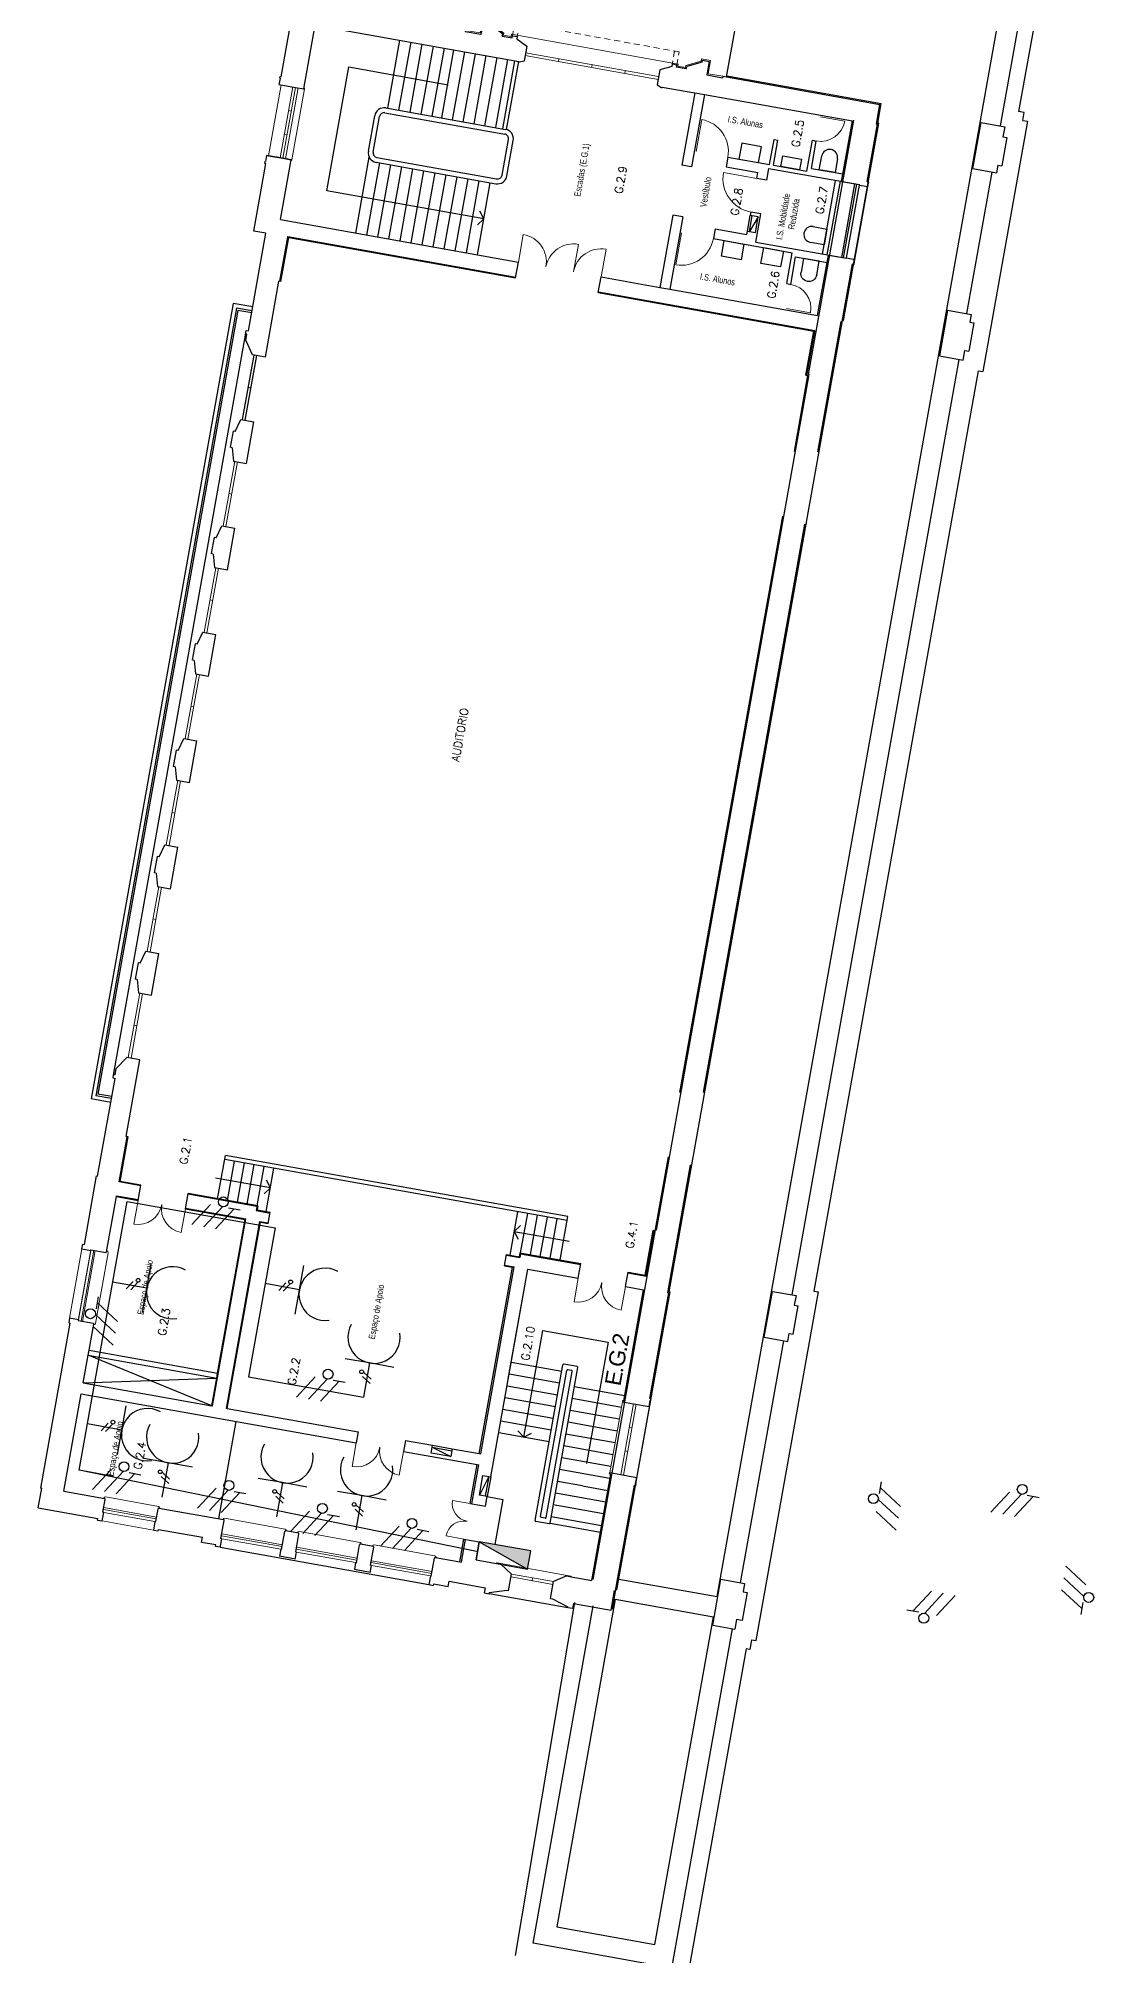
# Model space of a CAD drawing. Header units: millimetres. Extents: x -91118 to -91031, y -106425 to -106289.
# Drawn here: x -91118.31 to -91091.93, y -106375.89 to -106327.96 of the extents above; entities that cross this region are included whole.
import ezdxf

# ---------------------------------------------------------------- set-up
doc = ezdxf.new("R2010")
doc.units = ezdxf.units.MM
doc.header["$MEASUREMENT"] = 0
doc.linetypes.add('DASHED', pattern=[0.75, 0.5, -0.25])
doc.layers.get('0').update_dxf_attribs({"color": 152, "lineweight": 0})
for name, color, linetype, lineweight in [('!00 Elementos Corte', 40, 'Continuous', 30), ('!01 Elementos Vista 1', 152, 'Continuous', 0), ('!02 Elementos Vista 2', 87, 'Continuous', 0), ('!04 Invisibilidade p Cima', 3, 'Continuous', 13), ('!06 Vaos - Portas', 8, 'Continuous', 13), ('!07 Vaos - Janelas', 8, 'Continuous', 13), ('0-CIVIL', 8, 'Continuous', 0)]:
    doc.layers.add(name, color=color, linetype=linetype, lineweight=lineweight)
for name, color, linetype in [('Desenho base', 7, 'Continuous'), ('Quadros', 90, 'Continuous'), ('Tomadas', 1, 'Continuous')]:
    doc.layers.add(name, color=color, linetype=linetype)
doc.styles.add('Legenda cotas', font='ARIALN.TTF', dxfattribs={"height": 0.16})
doc.styles.get("Standard").update_dxf_attribs({"font": 'simplex.shx'})

# ---------------------------------------------------------------- blocks, each defined once
blk = doc.blocks.new('SANITA')
for p, q in [((0, 0.55), (0, 0.55)), ((-0.2, 0), (-0.2, 0.35)), ((0.2, 0), (-0.2, 0)), ((0.2, 0.35), (0.2, 0))]:
    blk.add_line(p, q)
for start, end in [(90, 180), (0, 90)]:
    blk.add_arc((0, 0.35), 0.2, start, end)
blk = doc.blocks.new('URINOL')
for p, q in [((-0.235, 0), (0.235, 0)), ((-0.235, -0.275), (-0.235, 0)), ((0.235, 0), (0.235, -0.275)), ((0.235, -0.275), (-0.235, -0.275))]:
    blk.add_line(p, q)
blk = doc.blocks.new('LAVATORIO')
for p, q in [((-0.25, 0), (0.25, 0)), ((-0.25, -0.4), (-0.25, 0)), ((0.25, 0), (0.25, -0.4)), ((0.25, -0.4), (-0.25, -0.4))]:
    blk.add_line(p, q)
blk = doc.blocks.new('P90')
at = {"layer": '0-CIVIL'}
blk.add_line((0, 0), (0, 0.9), dxfattribs=at)
blk.add_arc((0, 0), 0.9, 0.0201, 89.9983, dxfattribs=at)
blk = doc.blocks.new('fg')
at = {"layer": '!00 Elementos Corte', "color": 8, "ltscale": 0.1}
for p, q in [((262.175, -214.833), (261.85, -214.923)), ((261.85, -214.923), (261.85, -215.253)), ((262.585, -214.783), (262.175, -214.783)), ((262.175, -214.833), (262.175, -214.783)), ((262.585, -214.833), (262.585, -214.783)), ((262.585, -214.833), (262.91, -214.923)), ((262.91, -214.923), (262.91, -215.253)), ((261.85, -215.253), (262.91, -215.253))]:
    blk.add_line(p, q, dxfattribs=at)
at = {"layer": '!07 Vaos - Janelas', "color": 8, "ltscale": 0.1}
for p, q in [((260.21, -214.958), (261.85, -214.958)), ((260.21, -215.028), (261.85, -215.028)), ((261.03, -215.028), (261.03, -214.958))]:
    blk.add_line(p, q, dxfattribs=at)
blk = doc.blocks.new('d')
at = {"layer": '!00 Elementos Corte', "color": 8, "ltscale": 0.1}
for p, q in [((286.945, -219.203), (286.945, -218.803)), ((286.98, -218.803), (286.945, -218.803)), ((287.285, -219.203), (286.945, -219.203)), ((287.235, -219.373), (287.06, -219.733)), ((287.235, -219.373), (287.285, -219.373)), ((287.285, -219.373), (287.285, -219.203)), ((287, -219.733), (287.06, -219.733)), ((287, -219.733), (287, -219.983)), ((286.48, -220.383), (286.435, -220.262)), ((286.444, -220.248), (286.45, -220.248)), ((286.86, -220.383), (286.48, -220.383)), ((287, -220.103), (286.86, -220.383)), ((287, -219.983), (287.055, -219.983)), ((287.055, -220.103), (287, -220.103)), ((287.055, -219.983), (287.055, -220.103)), ((286.48, -223.758), (286.435, -223.88)), ((286.86, -223.758), (286.48, -223.758)), ((287, -224.038), (286.86, -223.758)), ((286.444, -223.893), (286.45, -223.893)), ((287.055, -224.038), (287, -224.038)), ((287, -224.408), (287, -224.158)), ((287, -224.158), (287.055, -224.158)), ((287.055, -224.158), (287.055, -224.038)), ((287, -224.408), (287.06, -224.408)), ((287.235, -224.768), (287.06, -224.408)), ((287.235, -224.768), (287.285, -224.768)), ((287.285, -224.768), (287.285, -224.938)), ((286.945, -224.938), (286.945, -225.338)), ((287.285, -224.938), (286.945, -224.938)), ((286.98, -225.338), (286.945, -225.338))]:
    blk.add_line(p, q, dxfattribs=at)
for centre, start, end in [((286.444, -220.258), 90, 200.3231), ((286.444, -223.883), 159.6769, 270)]:
    blk.add_arc(centre, 0.01, start, end, dxfattribs=at)
at = {"layer": '!01 Elementos Vista 1', "color": 8}
for p, q in [((286.98, -218.803), (286.98, -219.173)), ((286.98, -219.173), (287.315, -219.173)), ((287.079, -219.763), (287.254, -219.403)), ((287.315, -219.403), (287.254, -219.403)), ((287.315, -219.173), (287.315, -219.403)), ((287.03, -219.953), (287.03, -219.763)), ((287.03, -219.763), (287.079, -219.763)), ((287.085, -219.953), (287.03, -219.953)), ((287.085, -224.188), (287.085, -219.953)), ((287.03, -224.188), (287.03, -224.378)), ((287.085, -224.188), (287.03, -224.188)), ((287.03, -224.378), (287.079, -224.378)), ((287.079, -224.378), (287.254, -224.738)), ((287.315, -224.738), (287.254, -224.738)), ((287.315, -224.968), (287.315, -224.738)), ((286.98, -224.968), (287.315, -224.968)), ((286.98, -225.338), (286.98, -224.968))]:
    blk.add_line(p, q, dxfattribs=at)
at = {"layer": '!04 Invisibilidade p Cima', "color": 8, "linetype": 'DASHED', "ltscale": 0.3}
for p, q in [((287.055, -219.983), (287.39, -219.983)), ((287.39, -220.103), (287.055, -220.103)), ((287.39, -224.158), (287.39, -219.983)), ((287.39, -224.038), (287.055, -224.038)), ((287.055, -224.158), (287.39, -224.158))]:
    blk.add_line(p, q, dxfattribs=at)
at = {"layer": '!06 Vaos - Portas', "color": 8}
for p, q in [((286.62, -223.758), (286.62, -220.383)), ((286.69, -223.758), (286.69, -220.383)), ((286.62, -221.227), (286.69, -221.227)), ((286.62, -222.071), (286.69, -222.071)), ((286.62, -222.914), (286.69, -222.914))]:
    blk.add_line(p, q, dxfattribs=at)
blk = doc.blocks.new('CDFRGT')
at = {"layer": '!00 Elementos Corte', "color": 8}
for p, q in [((282.98, 139.221), (282.98, 139.631)), ((282.98, 139.631), (282.98, 139.221)), ((284.78, 139.631), (284.78, 139.221)), ((282.98, 139.006), (282.98, 139.221)), ((282.98, 139.221), (282.98, 139.006)), ((284.78, 139.221), (284.78, 139.006))]:
    blk.add_line(p, q, dxfattribs=at)
at = {"layer": '!01 Elementos Vista 1', "color": 8}
for p, q in [((282.98, 139.581), (284.78, 139.581)), ((282.98, 139.151), (284.78, 139.151)), ((282.98, 138.991), (284.78, 138.991))]:
    blk.add_line(p, q, dxfattribs=at)
for centre, start, end in [((282.98, 139.006), 180, 270), ((284.78, 139.006), 270, 0)]:
    blk.add_arc(centre, 0.015, start, end, dxfattribs=at)
at = {"layer": '!07 Vaos - Janelas', "color": 8}
for points in [[(282.98, 139.291), (284.78, 139.291)], [(282.98, 139.221), (284.78, 139.221)], [(283.583, 139.291), (283.583, 139.221)], [(284.177, 139.291), (284.177, 139.221)]]:
    blk.add_lwpolyline(points, dxfattribs=at)
blk = doc.blocks.new('fgyrt')
at = {"layer": '!00 Elementos Corte', "color": 8, "ltscale": 0.1}
for p, q in [((248.55, -223.228), (248.728, -223.228)), ((248.728, -223.208), (249.185, -223.208)), ((248.728, -223.228), (248.728, -223.208)), ((248.728, -224.728), (248.55, -224.728)), ((248.728, -224.728), (248.728, -224.748)), ((248.728, -224.748), (249.185, -224.748))]:
    blk.add_line(p, q, dxfattribs=at)
for centre, start, end in [((249.185, -223.188), 270, 0), ((249.185, -224.768), 0, 90)]:
    blk.add_arc(centre, 0.02, start, end, dxfattribs=at)
at = {"layer": '!01 Elementos Vista 1', "color": 8}
blk.add_line((249.245, -224.747), (249.245, -223.209), dxfattribs=at)
for centre, start, end in [((249.205, -223.209), 0, 90), ((249.205, -224.747), 270, 0)]:
    blk.add_arc(centre, 0.04, start, end, dxfattribs=at)
at = {"layer": '!02 Elementos Vista 2', "color": 8}
for p, q in [((248.728, -223.228), (248.728, -224.728)), ((248.845, -223.208), (248.845, -224.748))]:
    blk.add_line(p, q, dxfattribs=at)
at = {"layer": '!07 Vaos - Janelas', "color": 8}
for points in [[(248.728, -224.728), (248.728, -223.228)], [(248.798, -224.748), (248.798, -223.208)]]:
    blk.add_lwpolyline(points, dxfattribs=at)
blk = doc.blocks.new('fc')
at = {"layer": '!00 Elementos Corte', "color": 8, "ltscale": 0.1}
for p, q in [((248.65, -216.308), (248.868, -216.308)), ((248.868, -216.288), (249.195, -216.288)), ((248.868, -216.308), (248.868, -216.288)), ((248.868, -217.608), (248.65, -217.608)), ((248.868, -217.608), (248.868, -217.628)), ((248.868, -217.628), (249.195, -217.628))]:
    blk.add_line(p, q, dxfattribs=at)
for centre, start, end in [((249.195, -216.268), 270, 0), ((249.195, -217.648), 0, 90)]:
    blk.add_arc(centre, 0.02, start, end, dxfattribs=at)
at = {"layer": '!01 Elementos Vista 1', "color": 8}
for p, q in [((248.65, -217.608), (248.65, -216.308)), ((249.255, -217.627), (249.255, -216.289))]:
    blk.add_line(p, q, dxfattribs=at)
for centre, start, end in [((249.215, -216.289), 0, 90), ((249.215, -217.627), 270, 0)]:
    blk.add_arc(centre, 0.04, start, end, dxfattribs=at)
at = {"layer": '!02 Elementos Vista 2', "color": 8}
for p, q in [((248.868, -216.308), (248.868, -217.608)), ((248.985, -217.628), (248.985, -216.288))]:
    blk.add_line(p, q, dxfattribs=at)
at = {"layer": '!07 Vaos - Janelas', "color": 8}
for points in [[(248.868, -217.608), (248.868, -216.308)], [(248.938, -217.628), (248.938, -216.288)]]:
    blk.add_lwpolyline(points, dxfattribs=at)
blk = doc.blocks.new('w3e')
at = {"layer": '!00 Elementos Corte', "color": 8, "ltscale": 0.1}
for p, q in [((252.045, 125.396), (252.045, 125.366)), ((252.045, 125.396), (252.075, 125.396)), ((252.075, 125.396), (252.075, 125.116)), ((252.075, 125.116), (252.075, 124.721)), ((253.875, 125.396), (253.875, 125.116)), ((253.905, 125.396), (253.875, 125.396)), ((253.875, 125.116), (253.875, 124.721)), ((253.905, 125.396), (253.905, 125.366)), ((251.875, 124.706), (251.875, 124.736)), ((251.915, 124.706), (251.875, 124.706)), ((251.915, 124.706), (251.915, 124.713)), ((252.075, 124.721), (251.923, 124.721)), ((253.875, 124.721), (254.027, 124.721)), ((254.035, 124.706), (254.035, 124.713)), ((254.035, 124.706), (254.075, 124.706)), ((254.075, 124.706), (254.075, 124.736))]:
    blk.add_line(p, q, dxfattribs=at)
for centre, start, end in [((251.923, 124.713), 90, 180), ((254.027, 124.713), 0, 90)]:
    blk.add_arc(centre, 0.008, start, end, dxfattribs=at)
at = {"layer": '!01 Elementos Vista 1', "color": 8}
for p, q in [((252.075, 125.396), (253.875, 125.396)), ((251.915, 124.706), (254.035, 124.706))]:
    blk.add_line(p, q, dxfattribs=at)
at = {"layer": '!07 Vaos - Janelas', "color": 8}
for p, q in [((252.075, 125.116), (253.875, 125.116)), ((252.075, 125.046), (253.875, 125.046))]:
    blk.add_line(p, q, dxfattribs=at)
for points in [[(252.678, 125.046), (252.678, 125.116)], [(253.272, 125.046), (253.272, 125.116)]]:
    blk.add_lwpolyline(points, dxfattribs=at)
blk = doc.blocks.new('fgtre')
at = {"layer": '!00 Elementos Corte', "color": 8, "ltscale": 0.1}
for p, q in [((253.49, -214.908), (253.49, -214.683)), ((255.25, -214.683), (255.25, -214.908)), ((253.47, -214.908), (253.47, -215.283)), ((253.49, -214.908), (253.47, -214.908)), ((255.25, -214.908), (255.27, -214.908)), ((255.27, -214.908), (255.27, -215.283))]:
    blk.add_line(p, q, dxfattribs=at)
for centre, start, end in [((253.45, -215.283), 270, 0), ((255.29, -215.283), 180, 270)]:
    blk.add_arc(centre, 0.02, start, end, dxfattribs=at)
at = {"layer": '!01 Elementos Vista 1', "color": 8}
for p, q in [((253.49, -214.683), (255.25, -214.683)), ((253.471, -215.343), (255.269, -215.343))]:
    blk.add_line(p, q, dxfattribs=at)
for centre, start, end in [((253.471, -215.303), 180, 270), ((255.269, -215.303), 270, 0)]:
    blk.add_arc(centre, 0.04, start, end, dxfattribs=at)
at = {"layer": '!02 Elementos Vista 2', "color": 8}
for p, q in [((255.27, -214.908), (253.47, -214.908)), ((253.47, -215.013), (255.27, -215.013))]:
    blk.add_line(p, q, dxfattribs=at)
at = {"layer": '!07 Vaos - Janelas', "color": 8}
for points in [[(253.47, -214.978), (255.27, -214.978)], [(253.49, -214.908), (255.25, -214.908)]]:
    blk.add_lwpolyline(points, dxfattribs=at)
blk = doc.blocks.new('dfrrrt')
at = {"layer": '!00 Elementos Corte', "color": 8, "ltscale": 0.1}
for p, q in [((-71635.667, -120688.389), (-71635.667, -120688.384)), ((-71635.557, -120688.384), (-71635.667, -120688.384)), ((-71635.557, -120688.384), (-71635.247, -120688.584)), ((-71633.877, -120688.384), (-71634.187, -120688.584)), ((-71633.877, -120688.384), (-71633.767, -120688.384)), ((-71633.767, -120688.389), (-71633.767, -120688.384)), ((-71635.297, -120689.009), (-71635.717, -120689.139)), ((-71635.247, -120689.009), (-71635.297, -120689.009)), ((-71635.247, -120689.009), (-71635.247, -120688.584)), ((-71635.247, -120689.009), (-71635.247, -120688.584)), ((-71634.187, -120689.009), (-71634.187, -120688.584)), ((-71634.187, -120689.009), (-71634.187, -120688.584)), ((-71634.187, -120689.009), (-71634.137, -120689.009)), ((-71634.137, -120689.009), (-71633.717, -120689.139)), ((-71635.717, -120689.164), (-71635.717, -120689.139)), ((-71635.717, -120689.164), (-71635.717, -120689.139)), ((-71633.717, -120689.164), (-71633.717, -120689.139))]:
    blk.add_line(p, q, dxfattribs=at)
at = {"layer": '!01 Elementos Vista 1', "color": 8}
for p, q in [((-71635.667, -120688.384), (-71635.667, -120688.384)), ((-71635.652, -120688.369), (-71633.782, -120688.369))]:
    blk.add_line(p, q, dxfattribs=at)
for centre, start, end in [((-71635.652, -120688.384), 90, 180), ((-71633.782, -120688.384), 360, 90)]:
    blk.add_arc(centre, 0.015, start, end, dxfattribs=at)
at = {"layer": '!07 Vaos - Janelas', "color": 8}
for points in [[(-71634.187, -120688.584), (-71635.247, -120688.584)], [(-71635.247, -120688.654), (-71634.187, -120688.654)], [(-71634.717, -120688.584), (-71634.717, -120688.654)]]:
    blk.add_lwpolyline(points, dxfattribs=at)

msp = doc.modelspace()

# ---------------------------------------------------------------- hatches: boundary and pattern name
at = {"layer": 'Quadros'}
h = msp.add_hatch(color=256, dxfattribs=at)
h.dxf.hatch_style = 1
h.paths.add_polyline_path([(-91106.079, -106366.227), (-91105.998, -106365.773), (-91107.289, -106365.542)])

# ---------------------------------------------------------------- linework, layer by layer
at = {"layer": 'Desenho base'}
for p, q in [((-91101.343, -106366.915), (-91093.507, -106323.039)), ((-91094.259, -106330.153), (-91093.008, -106323.149)), ((-91092.629, -106323.217), (-91093.804, -106329.792)), ((-91101.108, -106328.93), (-91100.724, -106326.779)), ((-91109.575, -106329.713), (-91109.271, -106328.01)), ((-91109.297, -106329.763), (-91108.993, -106328.06)), ((-91109.019, -106329.813), (-91108.715, -106328.11)), ((-91108.74, -106329.862), (-91108.436, -106328.159)), ((-91108.462, -106329.912), (-91108.158, -106328.209)), ((-91108.226, -106329.954), (-91107.922, -106328.251)), ((-91107.957, -106330.002), (-91107.652, -106328.299)), ((-91107.687, -106330.051), (-91107.383, -106328.348)), ((-91107.417, -106330.099), (-91107.113, -106328.396)), ((-91107.147, -106330.147), (-91106.843, -106328.444)), ((-91106.877, -106330.195), (-91106.573, -106328.492)), ((-91106.702, -106330.226), (-91106.398, -106328.523)), ((-91106.607, -106330.243), (-91106.303, -106328.54)), ((-91101.103, -106328.9), (-91097.237, -106329.591)), ((-91109.625, -106329.704), (-91106.632, -106330.239)), ((-91101.903, -106329.326), (-91101.657, -106329.37)), ((-91097.33, -106330.112), (-91097.237, -106329.591)), ((-91110.061, -106330.784), (-91109.903, -106329.898)), ((-91109.943, -106330.806), (-91109.785, -106329.92)), ((-91109.646, -106329.823), (-91106.653, -106330.357)), ((-91094.947, -106331.219), (-91094.742, -106330.067)), ((-91094.742, -106330.067), (-91094.151, -106330.172)), ((-91093.583, -106330.035), (-91094.7, -106336.291)), ((-91093.696, -106330.015), (-91093.583, -106330.035)), ((-91106.714, -106331.382), (-91106.556, -106330.496)), ((-91106.596, -106331.403), (-91106.438, -106330.517)), ((-91094.196, -106330.423), (-91094.097, -106330.441)), ((-91110.376, -106332.831), (-91110.038, -106330.938)), ((-91110.1, -106332.88), (-91109.778, -106331.079)), ((-91109.867, -106331.063), (-91106.875, -106331.597)), ((-91109.846, -106330.945), (-91106.854, -106331.479)), ((-91109.823, -106332.93), (-91109.501, -106331.128)), ((-91094.322, -106331.132), (-91094.224, -106331.15)), ((-91109.547, -106332.979), (-91109.225, -106331.178)), ((-91109.27, -106333.029), (-91108.948, -106331.227)), ((-91108.993, -106333.078), (-91108.672, -106331.276)), ((-91108.717, -106333.127), (-91108.395, -106331.326)), ((-91108.44, -106333.177), (-91108.119, -106331.375)), ((-91108.164, -106333.226), (-91107.842, -106331.425)), ((-91107.887, -106333.276), (-91107.566, -106331.474)), ((-91107.611, -106333.325), (-91107.289, -106331.523)), ((-91107.334, -106333.374), (-91107.012, -106331.573)), ((-91098.707, -106333.356), (-91098.378, -106331.515)), ((-91098.588, -106333.377), (-91098.26, -106331.536)), ((-91095.097, -106334.844), (-91094.465, -106331.305)), ((-91094.947, -106331.219), (-91094.357, -106331.324)), ((-91097.898, -106333.49), (-91097.572, -106331.669)), ((-91107.178, -106332.477), (-91107.335, -106332.626)), ((-91107.178, -106332.477), (-91107.274, -106332.284)), ((-91112.273, -106334.036), (-91112.076, -106332.934)), ((-91112.076, -106332.934), (-91112.072, -106332.914)), ((-91112.072, -106332.914), (-91106.377, -106333.931)), ((-91098.592, -106333.569), (-91098.559, -106333.382)), ((-91104.31, -106334.3), (-91098.896, -106335.267)), ((-91102.771, -106334.189), (-91102.525, -106334.233)), ((-91113.443, -106334.589), (-91116.995, -106354.475)), ((-91113.362, -106334.705), (-91116.879, -106354.394)), ((-91113.322, -106334.763), (-91116.821, -106354.353)), ((-91112.951, -106334.677), (-91113.443, -106334.589)), ((-91112.968, -106334.776), (-91113.362, -106334.705)), ((-91112.977, -106334.825), (-91113.322, -106334.763)), ((-91095.579, -106334.758), (-91095.784, -106335.904)), ((-91095.579, -106334.758), (-91094.989, -106334.863)), ((-91094.989, -106334.863), (-91095.024, -106335.06)), ((-91113.129, -106335.336), (-91116.442, -106353.882)), ((-91099.096, -106336.39), (-91098.899, -106335.287)), ((-91098.899, -106335.287), (-91098.896, -106335.267)), ((-91094.925, -106335.078), (-91095.052, -106335.786)), ((-91095.024, -106335.06), (-91094.925, -106335.078)), ((-91095.784, -106335.904), (-91095.194, -106336.01)), ((-91095.194, -106336.01), (-91095.15, -106335.769)), ((-91095.15, -106335.769), (-91095.052, -106335.786)), ((-91095.302, -106335.991), (-91099.478, -106359.371)), ((-91094.813, -106336.271), (-91094.7, -106336.291)), ((-91116.502, -106354.562), (-91116.995, -106354.475)), ((-91116.485, -106354.464), (-91116.879, -106354.394)), ((-91116.476, -106354.415), (-91116.821, -106354.353)), ((-91116.294, -106356.55), (-91116.091, -106355.418)), ((-91113.829, -106356.97), (-91113.636, -106355.887)), ((-91105.094, -106357.514), (-91113.653, -106355.986)), ((-91105.076, -106357.416), (-91113.636, -106355.887)), ((-91113.583, -106357.014), (-91113.407, -106356.029)), ((-91113.337, -106357.058), (-91113.161, -106356.073)), ((-91115.752, -106356.647), (-91116.294, -106356.55)), ((-91112.511, -106356.698), (-91113.885, -106356.452)), ((-91113.091, -106357.102), (-91112.915, -106356.117)), ((-91112.845, -106357.146), (-91112.669, -106356.161)), ((-91112.616, -106357.288), (-91112.423, -106356.205)), ((-91112.511, -106356.698), (-91112.607, -106356.504)), ((-91116.359, -106356.914), (-91116.355, -106356.895)), ((-91116.355, -106356.895), (-91115.814, -106356.991)), ((-91112.848, -106357.165), (-91114.571, -106356.858)), ((-91112.511, -106356.698), (-91112.668, -106356.846)), ((-91114.632, -106357.202), (-91113.121, -106357.472)), ((-91113.957, -106362.148), (-91113.121, -106357.472)), ((-91112.848, -106357.165), (-91112.866, -106357.264)), ((-91112.866, -106357.264), (-91112.516, -106357.326)), ((-91106.518, -106358.377), (-91106.324, -106357.295)), ((-91106.254, -106358.323), (-91106.078, -106357.338)), ((-91106.008, -106358.367), (-91105.832, -106357.382)), ((-91105.762, -106358.411), (-91105.586, -106357.426)), ((-91105.516, -106358.455), (-91105.34, -106357.47)), ((-91105.27, -106358.499), (-91105.076, -106357.416)), ((-91113.612, -106362.21), (-91112.777, -106357.534)), ((-91112.777, -106357.534), (-91112.56, -106357.572)), ((-91106.412, -106357.787), (-91106.254, -106357.638)), ((-91106.412, -106357.787), (-91106.316, -106357.981)), ((-91106.412, -106357.787), (-91105.038, -106358.032)), ((-91103.114, -106358.884), (-91102.915, -106357.771)), ((-91106.61, -106358.381), (-91106.275, -106358.441)), ((-91106.257, -106358.343), (-91106.275, -106358.441)), ((-91106.257, -106358.343), (-91104.751, -106358.612)), ((-91107.253, -106363.346), (-91106.417, -106358.67)), ((-91106.654, -106358.627), (-91106.417, -106358.67)), ((-91103.57, -106358.823), (-91103.117, -106358.903)), ((-91103.114, -106358.884), (-91103.117, -106358.903)), ((-91100.366, -106368.014), (-91098.809, -106359.297)), ((-91100.165, -106360.431), (-91099.96, -106359.285)), ((-91099.96, -106359.285), (-91099.369, -106359.39)), ((-91099.369, -106359.39), (-91099.412, -106359.631)), ((-91098.922, -106359.277), (-91098.809, -106359.297)), ((-91099.441, -106360.358), (-91099.314, -106359.649)), ((-91099.412, -106359.631), (-91099.314, -106359.649)), ((-91106.173, -106362.929), (-91105.696, -106360.263)), ((-91105.696, -106360.263), (-91104.062, -106360.555)), ((-91099.574, -106360.537), (-91099.539, -106360.34)), ((-91099.539, -106360.34), (-91099.441, -106360.358)), ((-91117.067, -106360.882), (-91117.044, -106360.754)), ((-91113.976, -106362.145), (-91117.067, -106360.882)), ((-91104.062, -106360.555), (-91104.604, -106363.588)), ((-91099.682, -106360.518), (-91100.763, -106366.567)), ((-91100.165, -106360.431), (-91099.574, -106360.537)), ((-91113.853, -106361.456), (-91113.83, -106361.328)), ((-91106.54, -106361.348), (-91105.28, -106361.573)), ((-91106.488, -106361.054), (-91105.228, -106361.279)), ((-91105.894, -106365.01), (-91105.2, -106361.122)), ((-91105.755, -106364.913), (-91105.103, -106361.261)), ((-91105.617, -106364.938), (-91104.965, -106361.286)), ((-91105.52, -106365.077), (-91104.826, -106361.189)), ((-91104.842, -106361.165), (-91105.176, -106361.106)), ((-91104.981, -106361.263), (-91105.079, -106361.245)), ((-91117.19, -106361.571), (-91113.853, -106361.456)), ((-91106.593, -106361.642), (-91105.333, -106361.867)), ((-91103.652, -106361.896), (-91104.912, -106361.671)), ((-91113.976, -106362.145), (-91113.957, -106362.148)), ((-91113.592, -106362.213), (-91113.612, -106362.21)), ((-91106.698, -106362.229), (-91105.438, -106362.454)), ((-91106.645, -106361.935), (-91105.385, -106362.16)), ((-91103.787, -106362.481), (-91105.017, -106362.262)), ((-91103.734, -106362.186), (-91104.964, -106361.966)), ((-91106.75, -106362.523), (-91105.49, -106362.748)), ((-91106.173, -106362.929), (-91106.321, -106362.771)), ((-91103.839, -106362.777), (-91105.07, -106362.557)), ((-91106.803, -106362.816), (-91105.542, -106363.041)), ((-91106.173, -106362.929), (-91105.979, -106362.832)), ((-91103.945, -106363.367), (-91105.175, -106363.148)), ((-91103.892, -106363.072), (-91105.123, -106362.852)), ((-91107.476, -106364.596), (-91107.302, -106363.621)), ((-91107.341, -106363.614), (-91107.302, -106363.621)), ((-91107.292, -106363.339), (-91107.253, -106363.346)), ((-91104.021, -106363.963), (-91105.281, -106363.738)), ((-91103.998, -106363.663), (-91105.228, -106363.443)), ((-91104.704, -106364.146), (-91105.334, -106364.034)), ((-91104.179, -106364.849), (-91105.439, -106364.624)), ((-91104.126, -106364.554), (-91105.386, -106364.329)), ((-91105.543, -106365.093), (-91105.878, -106365.034)), ((-91105.64, -106364.954), (-91105.739, -106364.937)), ((-91105.52, -106365.077), (-91104.26, -106365.302)), ((-91104.232, -106365.145), (-91105.492, -106364.92)), ((-91107.736, -106366.053), (-91107.634, -106365.482)), ((-91113.765, -106365.682), (-91108.547, -106366.614)), ((-91107.775, -106366.046), (-91107.736, -106366.053)), ((-91103.799, -106366.477), (-91101.343, -106366.915)), ((-91105.075, -106367.193), (-91107.044, -106366.842)), ((-91106.38, -106375.889), (-91104.901, -106367.062)), ((-91103.889, -106366.979), (-91105.352, -106375.169)), ((-91103.889, -106366.979), (-91101.433, -106367.417)), ((-91102.896, -106375.608), (-91101.433, -106367.417)), ((-91100.479, -106367.994), (-91100.366, -106368.014)), ((-91100.619, -106368.223), (-91102.124, -106376.649)), ((-91105.352, -106375.169), (-91102.896, -106375.608))]:
    msp.add_line(p, q, dxfattribs=at)
at = {"layer": 'Desenho base', "ltscale": 0.1}
for p, q in [((-91112.238, -106328.923), (-91111.931, -106327.205)), ((-91111.673, -106329.227), (-91111.388, -106327.632)), ((-91111.388, -106327.632), (-91106.303, -106328.54)), ((-91112.288, -106329.117), (-91112.261, -106328.967)), ((-91112.275, -106328.957), (-91112.267, -106328.918)), ((-91112.275, -106328.957), (-91112.268, -106328.958)), ((-91112.267, -106328.918), (-91112.238, -106328.923)), ((-91102.715, -106329.181), (-91101.903, -106329.326)), ((-91101.199, -106328.913), (-91097.272, -106329.615)), ((-91101.903, -106329.326), (-91102.226, -106331.133)), ((-91101.657, -106329.37), (-91101.979, -106331.177)), ((-91101.657, -106329.37), (-91097.96, -106330.03)), ((-91097.359, -106330.107), (-91097.272, -106329.615)), ((-91097.325, -106330.083), (-91097.237, -106329.591)), ((-91099.061, -106336.365), (-91097.925, -106330.006)), ((-91098.23, -106331.541), (-91097.96, -106330.03)), ((-91098.181, -106335.019), (-91097.3, -106330.087)), ((-91097.591, -106331.544), (-91097.335, -106330.112)), ((-91097.359, -106330.107), (-91097.335, -106330.112)), ((-91097.325, -106330.083), (-91097.3, -106330.087)), ((-91100.031, -106331.118), (-91099.919, -106330.493)), ((-91099.932, -106331.136), (-91099.821, -106330.511)), ((-91099.919, -106330.493), (-91099.821, -106330.511)), ((-91099.099, -106331.285), (-91098.961, -106330.512)), ((-91098.984, -106331.214), (-91098.862, -106330.53)), ((-91098.961, -106330.512), (-91098.862, -106330.53)), ((-91112.927, -106332.782), (-91112.625, -106331.089)), ((-91112.647, -106331.044), (-91112.654, -106331.083)), ((-91112.654, -106331.083), (-91112.625, -106331.089)), ((-91112.647, -106331.044), (-91112.64, -106331.045)), ((-91112.604, -106330.889), (-91112.631, -106331.039)), ((-91112.256, -106332.495), (-91111.989, -106330.999)), ((-91101.979, -106331.177), (-91102.226, -106331.133)), ((-91101.072, -106330.932), (-91101.116, -106331.178)), ((-91101.072, -106330.932), (-91100.031, -106331.118)), ((-91099.932, -106331.136), (-91099.099, -106331.285)), ((-91101.116, -106331.178), (-91100.321, -106331.32)), ((-91100.347, -106331.468), (-91100.321, -106331.32)), ((-91100.101, -106331.512), (-91100.347, -106331.468)), ((-91100.101, -106331.512), (-91100.048, -106331.217)), ((-91100.048, -106331.217), (-91097.782, -106331.621)), ((-91098.984, -106331.214), (-91098.197, -106331.354)), ((-91098.23, -106331.541), (-91097.782, -106331.621)), ((-91098.224, -106333.442), (-91097.895, -106331.601)), ((-91098.18, -106333.45), (-91097.851, -106331.609)), ((-91098.109, -106333.452), (-91097.784, -106331.631)), ((-91097.784, -106331.631), (-91097.782, -106331.621)), ((-91097.784, -106331.631), (-91097.572, -106331.669)), ((-91097.591, -106331.544), (-91097.551, -106331.551)), ((-91097.572, -106331.669), (-91097.551, -106331.551)), ((-91112.256, -106332.495), (-91106.31, -106333.557)), ((-91102.449, -106332.383), (-91102.771, -106334.189)), ((-91102.203, -106332.427), (-91102.525, -106334.233)), ((-91102.203, -106332.427), (-91102.449, -106332.383)), ((-91100.315, -106332.424), (-91100.533, -106332.791)), ((-91100.315, -106332.424), (-91100.512, -106332.389)), ((-91100.251, -106332.349), (-91100.497, -106332.305)), ((-91100.385, -106332.817), (-91100.315, -106332.424)), ((-91100.377, -106333.058), (-91100.251, -106332.349)), ((-91113.058, -106335.278), (-91112.622, -106332.836)), ((-91112.622, -106332.836), (-91112.927, -106332.782)), ((-91112.248, -106334.041), (-91112.051, -106332.938)), ((-91112.051, -106332.938), (-91106.381, -106333.951)), ((-91101.392, -106332.724), (-91101.436, -106332.97)), ((-91101.436, -106332.97), (-91099.463, -106333.323)), ((-91101.392, -106332.724), (-91100.597, -106332.866)), ((-91100.597, -106332.866), (-91100.582, -106332.782)), ((-91100.582, -106332.782), (-91100.385, -106332.817)), ((-91100.377, -106333.058), (-91098.111, -106333.462)), ((-91106.381, -106333.951), (-91106.31, -106333.557)), ((-91099.601, -106334.095), (-91099.463, -106333.323)), ((-91099.502, -106334.113), (-91099.38, -106333.429)), ((-91099.38, -106333.429), (-91098.592, -106333.569)), ((-91098.559, -106333.382), (-91098.111, -106333.462)), ((-91098.109, -106333.452), (-91098.111, -106333.462)), ((-91098.109, -106333.452), (-91097.898, -106333.49)), ((-91097.919, -106333.608), (-91097.898, -106333.49)), ((-91112.637, -106335.932), (-91112.297, -106334.032)), ((-91112.248, -106334.041), (-91112.297, -106334.032)), ((-91104.313, -106334.32), (-91104.243, -106333.926)), ((-91104.243, -106333.926), (-91102.771, -106334.189)), ((-91098.829, -106334.893), (-91098.592, -106333.569)), ((-91098.216, -106335.044), (-91097.958, -106333.601)), ((-91097.958, -106333.601), (-91097.919, -106333.608)), ((-91104.313, -106334.32), (-91098.924, -106335.283)), ((-91102.525, -106334.233), (-91098.829, -106334.893)), ((-91099.601, -106334.095), (-91099.502, -106334.113)), ((-91113.129, -106335.336), (-91113.117, -106335.267)), ((-91113.115, -106335.339), (-91113.129, -106335.336)), ((-91113.127, -106335.519), (-91113.098, -106335.362)), ((-91113.115, -106335.339), (-91113.118, -106335.358)), ((-91113.098, -106335.362), (-91113.118, -106335.358)), ((-91113.117, -106335.267), (-91113.058, -106335.278)), ((-91102.542, -106359.296), (-91098.205, -106335.015)), ((-91099.121, -106336.385), (-91098.924, -106335.283)), ((-91098.822, -106338.298), (-91098.24, -106335.039)), ((-91098.24, -106335.039), (-91098.216, -106335.044)), ((-91098.205, -106335.015), (-91098.181, -106335.019)), ((-91113.127, -106335.519), (-91113.117, -106335.521)), ((-91112.961, -106335.874), (-91113.117, -106335.521)), ((-91112.637, -106335.932), (-91112.961, -106335.874)), ((-91102.856, -106357.752), (-91099.037, -106336.37)), ((-91099.411, -106338.294), (-91099.071, -106336.394)), ((-91099.121, -106336.385), (-91099.071, -106336.394)), ((-91099.061, -106336.365), (-91099.037, -106336.37)), ((-91102.271, -106354.311), (-91099.699, -106339.909)), ((-91101.683, -106354.314), (-91099.146, -106340.109)), ((-91116.098, -106353.436), (-91116.366, -106353.713)), ((-91116.116, -106355.414), (-91115.773, -106353.494)), ((-91115.773, -106353.494), (-91116.098, -106353.436)), ((-91116.831, -106356.403), (-91116.395, -106353.962)), ((-91116.442, -106353.882), (-91116.454, -106353.951)), ((-91116.454, -106353.951), (-91116.395, -106353.962)), ((-91116.427, -106353.885), (-91116.442, -106353.882)), ((-91116.427, -106353.885), (-91116.424, -106353.865)), ((-91116.404, -106353.869), (-91116.424, -106353.865)), ((-91116.376, -106353.711), (-91116.404, -106353.869)), ((-91116.376, -106353.711), (-91116.366, -106353.713)), ((-91116.266, -106356.535), (-91116.067, -106355.422)), ((-91116.067, -106355.422), (-91116.116, -106355.414)), ((-91102.89, -106357.776), (-91102.56, -106355.925)), ((-91117.162, -106358.112), (-91116.856, -106356.399)), ((-91116.856, -106356.399), (-91116.831, -106356.403)), ((-91115.749, -106356.627), (-91116.266, -106356.535)), ((-91102.577, -106359.32), (-91102.006, -106356.125)), ((-91116.605, -106358.293), (-91116.359, -106356.914)), ((-91116.359, -106356.914), (-91115.817, -106357.011)), ((-91115.817, -106357.011), (-91115.749, -106356.627)), ((-91114.636, -106357.222), (-91114.567, -106356.838)), ((-91112.825, -106357.149), (-91114.567, -106356.838)), ((-91114.636, -106357.222), (-91113.145, -106357.488)), ((-91113.83, -106361.328), (-91113.145, -106357.488)), ((-91112.825, -106357.149), (-91112.843, -106357.248)), ((-91112.843, -106357.248), (-91112.513, -106357.307)), ((-91112.564, -106357.592), (-91112.513, -106357.307)), ((-91113.592, -106362.213), (-91112.761, -106357.557)), ((-91112.761, -106357.557), (-91112.564, -106357.592)), ((-91104.441, -106366.489), (-91102.88, -106357.747)), ((-91103.138, -106358.879), (-91102.94, -106357.767)), ((-91102.89, -106357.776), (-91102.94, -106357.767)), ((-91102.856, -106357.752), (-91102.88, -106357.747)), ((-91117.222, -106358.223), (-91117.201, -106358.105)), ((-91117.201, -106358.105), (-91117.162, -106358.112)), ((-91106.657, -106358.647), (-91106.606, -106358.362)), ((-91106.606, -106358.362), (-91106.291, -106358.418)), ((-91106.274, -106358.319), (-91106.291, -106358.418)), ((-91106.274, -106358.319), (-91104.748, -106358.592)), ((-91107.292, -106363.339), (-91106.46, -106358.682)), ((-91107, -106363.924), (-91106.073, -106358.731)), ((-91106.657, -106358.647), (-91106.46, -106358.682)), ((-91106.562, -106361.468), (-91106.073, -106358.731)), ((-91106.073, -106358.731), (-91104.813, -106358.956)), ((-91104.813, -106358.956), (-91104.748, -106358.592)), ((-91103.632, -106359.167), (-91103.566, -106358.803)), ((-91103.566, -106358.803), (-91103.138, -106358.879)), ((-91103.847, -106366.742), (-91102.518, -106359.3)), ((-91103.674, -106362.019), (-91103.179, -106359.248)), ((-91103.632, -106359.167), (-91103.179, -106359.248)), ((-91103.024, -106361.963), (-91102.552, -106359.324)), ((-91102.577, -106359.32), (-91102.552, -106359.324)), ((-91102.542, -106359.296), (-91102.518, -106359.3)), ((-91118.249, -106364.2), (-91117.513, -106360.081)), ((-91117.044, -106360.754), (-91116.928, -106360.104)), ((-91117.19, -106361.571), (-91117.067, -106360.882)), ((-91117.067, -106360.882), (-91113.853, -106361.456)), ((-91117.044, -106360.754), (-91113.83, -106361.328)), ((-91117.19, -106361.571), (-91113.976, -106362.145)), ((-91113.976, -106362.145), (-91113.853, -106361.456)), ((-91117.674, -106364.278), (-91117.24, -106361.846)), ((-91117.24, -106361.846), (-91110.363, -106363.074)), ((-91113.592, -106362.213), (-91110.314, -106362.799)), ((-91110.314, -106362.799), (-91110.363, -106363.074)), ((-91109.133, -106363.01), (-91109.182, -106363.285)), ((-91109.133, -106363.01), (-91108.459, -106363.13)), ((-91108.467, -106363.179), (-91108.001, -106363.415)), ((-91107.966, -106363.218), (-91107.292, -106363.339)), ((-91109.182, -106363.285), (-91107.341, -106363.614)), ((-91107.515, -106364.589), (-91107.341, -106363.614)), ((-91118.313, -106364.697), (-91118.225, -106364.205)), ((-91118.249, -106364.2), (-91118.225, -106364.205)), ((-91107.05, -106363.915), (-91107.285, -106364.381)), ((-91104.476, -106366.513), (-91104.001, -106363.85)), ((-91103.882, -106366.767), (-91103.41, -106364.128)), ((-91118.313, -106364.697), (-91116.826, -106364.963)), ((-91117.674, -106364.278), (-91116.655, -106364.46)), ((-91115.296, -106364.702), (-91113.682, -106364.991)), ((-91107.515, -106364.589), (-91107.131, -106364.657)), ((-91107.131, -106364.657), (-91107.088, -106364.416)), ((-91116.833, -106365.002), (-91116.826, -106364.963)), ((-91116.833, -106365.002), (-91116.715, -106365.023)), ((-91115.435, -106365.252), (-91115.317, -106365.273)), ((-91115.317, -106365.273), (-91115.31, -106365.233)), ((-91115.31, -106365.233), (-91114.207, -106365.43)), ((-91115.31, -106365.233), (-91114.207, -106365.43)), ((-91114.23, -106365.558), (-91114.207, -106365.43)), ((-91113.876, -106365.621), (-91114.23, -106365.558)), ((-91113.883, -106365.661), (-91113.876, -106365.621)), ((-91113.765, -106365.682), (-91113.883, -106365.661)), ((-91113.758, -106365.643), (-91113.765, -106365.682)), ((-91111.812, -106365.325), (-91112.127, -106365.269)), ((-91109.941, -106365.659), (-91110.256, -106365.603)), ((-91107.775, -106366.046), (-91107.674, -106365.475)), ((-91107.674, -106365.475), (-91107.29, -106365.543)), ((-91107.37, -106365.996), (-91107.29, -106365.543)), ((-91111.887, -106365.977), (-91112.281, -106365.906)), ((-91108.386, -106365.937), (-91107.775, -106366.046)), ((-91107.37, -106365.996), (-91106.859, -106366.088)), ((-91110.017, -106366.311), (-91110.411, -106366.24)), ((-91108.54, -106366.574), (-91108.547, -106366.614)), ((-91108.547, -106366.614), (-91108.429, -106366.635)), ((-91108.429, -106366.635), (-91108.422, -106366.596)), ((-91108.422, -106366.596), (-91108.068, -106366.659)), ((-91108.068, -106366.659), (-91108.045, -106366.531)), ((-91108.045, -106366.531), (-91107.139, -106366.693)), ((-91108.045, -106366.531), (-91107.139, -106366.693)), ((-91104.988, -106366.422), (-91104.476, -106366.513)), ((-91107.139, -106366.693), (-91107.162, -106366.821)), ((-91107.162, -106366.821), (-91107.044, -106366.842)), ((-91104.934, -106367.086), (-91104.957, -106367.214)), ((-91104.934, -106367.086), (-91103.994, -106367.254)), ((-91103.994, -106367.254), (-91103.906, -106366.762)), ((-91103.959, -106367.23), (-91103.871, -106366.738)), ((-91103.906, -106366.762), (-91103.882, -106366.767)), ((-91103.871, -106366.738), (-91103.847, -106366.742)), ((-91104.957, -106367.214), (-91105.075, -106367.193))]:
    msp.add_line(p, q, dxfattribs=at)
at = {"layer": 'Desenho base', "linetype": 'Continuous'}
for p, q in [((-91100.582, -106332.782), (-91100.512, -106332.389)), ((-91100.533, -106332.791), (-91100.462, -106332.397))]:
    msp.add_line(p, q, dxfattribs=at)
at = {"layer": 'Desenho base'}
for points in [[(-91107.178, -106332.477), (-91111.102, -106331.772), (-91110.55, -106328.68), (-91108.069, -106329.123)], [(-91094.151, -106330.172), (-91094.196, -106330.423)], [(-91093.661, -106329.818), (-91093.804, -106329.792)], [(-91093.696, -106330.015), (-91093.661, -106329.818)], [(-91094.097, -106330.441), (-91094.224, -106331.15)], [(-91094.322, -106331.132), (-91094.357, -106331.324)], [(-91112.927, -106335.88), (-91113.215, -106337.494)], [(-91112.858, -106335.892), (-91113.146, -106337.507)], [(-91094.813, -106336.271), (-91098.922, -106359.277)], [(-91113.071, -106336.687), (-91113.002, -106336.7)], [(-91117.532, -106359.956), (-91117.553, -106360.074), (-91117.513, -106360.081)], [(-91113.799, -106364.97), (-91113.365, -106362.538)], [(-91108.467, -106363.179), (-91107.975, -106363.267)], [(-91108.459, -106363.13), (-91107.966, -106363.218)], [(-91107.05, -106363.915), (-91107.137, -106364.407)], [(-91107, -106363.924), (-91107.088, -106364.416)], [(-91104.704, -106364.146), (-91104.074, -106364.259)], [(-91101.451, -106367.632), (-91101.245, -106366.481)], [(-91101.245, -106366.481), (-91100.655, -106366.586)], [(-91100.655, -106366.586), (-91100.691, -106366.793), (-91100.593, -106366.81), (-91100.718, -106367.509), (-91100.856, -106367.485), (-91100.9, -106367.731), (-91100.9, -106367.731), (-91100.9, -106367.731)], [(-91100.969, -106367.719), (-91102.483, -106376.199), (-91105.944, -106375.581), (-91104.437, -106367.145)], [(-91101.451, -106367.632), (-91100.9, -106367.731)], [(-91100.479, -106367.994), (-91100.523, -106368.24)], [(-91100.523, -106368.24), (-91100.619, -106368.223)]]:
    msp.add_lwpolyline(points, dxfattribs=at)
at = {"layer": 'Desenho base', "ltscale": 0.1}
for points in [[(-91100.497, -106332.305), (-91100.512, -106332.389)], [(-91107.966, -106363.218), (-91108.001, -106363.415), (-91108.494, -106363.327), (-91108.459, -106363.13)], [(-91107.088, -106364.416), (-91107.285, -106364.381), (-91107.197, -106363.889), (-91107, -106363.924)]]:
    msp.add_lwpolyline(points, dxfattribs=at)
for centre, start, end in [((-91112.269, -106328.966), 349.8735, 79.8735), ((-91112.639, -106331.037), 259.8735, 349.8735)]:
    msp.add_arc(centre, 0.008, start, end, dxfattribs=at)
at = {"layer": 'Desenho base'}
for centre, radius, start, end in [((-91109.667, -106329.941), 0.24, 79.8735, 169.8735), ((-91109.667, -106329.941), 0.12, 79.8735, 169.8735), ((-91106.674, -106330.475), 0.12, 349.8735, 79.8735), ((-91106.674, -106330.475), 0.24, 349.8735, 79.8735), ((-91109.825, -106330.827), 0.24, 169.8735, 259.8735), ((-91109.825, -106330.827), 0.12, 169.8735, 259.8735), ((-91106.832, -106331.361), 0.24, 259.8735, 349.8735), ((-91106.832, -106331.361), 0.12, 259.8735, 349.8735), ((-91105.18, -106361.125), 0.02, 79.8735, 169.8735), ((-91105.083, -106361.265), 0.02, 79.8735, 169.8735), ((-91104.984, -106361.282), 0.02, 349.8735, 79.8735), ((-91104.845, -106361.185), 0.02, 349.8735, 79.8735), ((-91105.874, -106365.014), 0.02, 169.8735, 259.8735), ((-91105.735, -106364.917), 0.02, 169.8735, 259.8735), ((-91105.637, -106364.934), 0.02, 259.8735, 349.8735), ((-91105.54, -106365.074), 0.02, 259.8735, 349.8735)]:
    msp.add_arc(centre, radius, start, end, dxfattribs=at)
at = {"layer": 'Quadros'}
for p, q in [((-91107.088, -106364.416), (-91106.701, -106364.485)), ((-91106.701, -106364.485), (-91106.902, -106365.611)), ((-91107.289, -106365.542), (-91106.079, -106366.227))]:
    msp.add_line(p, q, dxfattribs=at)
msp.add_lwpolyline([(-91105.998, -106365.773), (-91107.289, -106365.542), (-91107.37, -106365.996), (-91106.079, -106366.227)], close=True, dxfattribs=at)
at = {"layer": 'Tomadas'}
for p, q in [((-91117.29, -106363.757, -6.569), (-91116.089, -106357.036, -6.569)), ((-91116.089, -106357.036, -6.569), (-91112.392, -106357.696, -6.569)), ((-91114.007, -106357.115, -6.569), (-91114.474, -106357.617, -6.569)), ((-91113.71, -106357.168, -6.569), (-91114.177, -106357.67, -6.569)), ((-91113.413, -106357.221, -6.569), (-91113.88, -106357.723, -6.569)), ((-91113.561, -106357.195, -6.569), (-91113.264, -106357.248, -6.569)), ((-91112.392, -106357.696, -6.569), (-91113.057, -106361.418, -6.569)), ((-91115.6, -106359.206), (-91115.491, -106358.598)), ((-91111.786, -106359.244, -6.569), (-91111.677, -106358.636, -6.569)), ((-91116.861, -106359.717, -6.569), (-91116.808, -106359.42, -6.569)), ((-91115.6, -106359.206), (-91116.456, -106359.053)), ((-91115.94, -106359.035), (-91116.116, -106359.224)), ((-91115.828, -106359.055), (-91116.004, -106359.244)), ((-91115.708, -106359.814), (-91115.6, -106359.206)), ((-91111.786, -106359.244, -6.569), (-91112.641, -106359.091, -6.569)), ((-91112.126, -106359.073, -6.569), (-91112.302, -106359.262, -6.569)), ((-91112.013, -106359.093, -6.569), (-91112.189, -106359.282, -6.569)), ((-91111.894, -106359.851, -6.569), (-91111.786, -106359.244, -6.569)), ((-91116.887, -106359.866, -6.569), (-91116.386, -106360.333, -6.569)), ((-91116.834, -106359.568, -6.569), (-91116.333, -106360.035, -6.569)), ((-91116.941, -106360.163, -6.569), (-91116.439, -106360.63, -6.569)), ((-91110.034, -106361.075, -6.569), (-91110.641, -106360.967, -6.569)), ((-91110.034, -106361.075, -6.569), (-91110.186, -106361.931, -6.569)), ((-91110.185, -106361.303, -6.569), (-91109.995, -106361.479, -6.569)), ((-91109.426, -106361.184, -6.569), (-91110.034, -106361.075, -6.569)), ((-91113.057, -106361.418, -6.569), (-91110.186, -106361.931, -6.569)), ((-91111.388, -106361.424, -6.569), (-91111.855, -106361.926, -6.569)), ((-91111.091, -106361.477, -6.569), (-91111.558, -106361.979, -6.569)), ((-91110.794, -106361.53, -6.569), (-91111.261, -106362.032, -6.569)), ((-91110.942, -106361.504, -6.569), (-91110.645, -106361.557, -6.569)), ((-91110.205, -106361.415, -6.569), (-91110.015, -106361.591, -6.569)), ((-91116.227, -106362.751), (-91116.119, -106362.143)), ((-91116.227, -106362.751), (-91117.083, -106362.598)), ((-91116.567, -106362.58), (-91116.743, -106362.769)), ((-91116.455, -106362.6), (-91116.631, -106362.789)), ((-91116.336, -106363.359), (-91116.227, -106362.751)), ((-91107.314, -106365.794), (-91117.29, -106363.757, -6.569)), ((-91116.434, -106363.91, -6.569), (-91117.29, -106363.757, -6.569)), ((-91116.49, -106363.735, -3.284), (-91116.957, -106364.237, -3.284)), ((-91115.069, -106363.573), (-91115.677, -106363.465)), ((-91115.069, -106363.573), (-91115.222, -106364.429)), ((-91114.461, -106363.682), (-91115.069, -106363.573)), ((-91116.193, -106363.788, -3.284), (-91116.66, -106364.29, -3.284)), ((-91115.896, -106363.841, -3.284), (-91116.363, -106364.343, -3.284)), ((-91116.044, -106363.815, -3.284), (-91115.747, -106363.868, -3.284)), ((-91115.24, -106363.913), (-91115.051, -106364.089)), ((-91115.22, -106363.801), (-91115.031, -106363.977)), ((-91113.866, -106364.204, -3.284), (-91114.333, -106364.705, -3.284)), ((-91112.207, -106364.066), (-91112.815, -106363.958)), ((-91112.207, -106364.066), (-91112.36, -106364.922)), ((-91111.599, -106364.175), (-91112.207, -106364.066)), ((-91097.286, -106364.34), (-91097.233, -106364.043)), ((-91097.259, -106364.192), (-91096.758, -106364.659)), ((-91113.569, -106364.257, -3.284), (-91114.035, -106364.759, -3.284)), ((-91113.271, -106364.31, -3.284), (-91113.738, -106364.812, -3.284)), ((-91113.42, -106364.283, -3.284), (-91113.123, -106364.336, -3.284)), ((-91112.378, -106364.406), (-91112.189, -106364.582)), ((-91112.358, -106364.294), (-91112.169, -106364.47)), ((-91110.222, -106364.391), (-91110.83, -106364.283)), ((-91110.222, -106364.391), (-91110.375, -106365.247)), ((-91110.373, -106364.619), (-91110.184, -106364.795)), ((-91109.614, -106364.5), (-91110.222, -106364.391)), ((-91097.312, -106364.489), (-91096.811, -106364.956)), ((-91094.032, -106364.303), (-91094.498, -106364.804)), ((-91093.734, -106364.356), (-91094.201, -106364.857)), ((-91093.437, -106364.409), (-91093.904, -106364.91)), ((-91093.586, -106364.382), (-91093.288, -106364.435)), ((-91111.529, -106364.778), (-91111.996, -106365.28)), ((-91111.231, -106364.831), (-91111.698, -106365.333)), ((-91110.934, -106364.884), (-91111.401, -106365.386)), ((-91111.083, -106364.858), (-91110.786, -106364.911)), ((-91110.393, -106364.731), (-91110.204, -106364.907)), ((-91109.29, -106365.153), (-91109.757, -106365.654)), ((-91097.366, -106364.786), (-91096.864, -106365.253)), ((-91108.993, -106365.206), (-91109.46, -106365.708)), ((-91108.696, -106365.259), (-91109.162, -106365.761)), ((-91108.844, -106365.232), (-91108.547, -106365.285)), ((-91092.12, -106366.617), (-91092.622, -106366.15)), ((-91092.173, -106366.914), (-91092.675, -106366.447)), ((-91096.451, -106367.28), (-91095.984, -106366.778)), ((-91096.154, -106367.333), (-91095.687, -106366.831)), ((-91095.856, -106367.386), (-91095.389, -106366.884)), ((-91092.226, -106367.212), (-91092.728, -106366.745)), ((-91092.199, -106367.063), (-91092.252, -106367.36)), ((-91096.302, -106367.306), (-91096.6, -106367.253))]:
    msp.add_line(p, q, dxfattribs=at)
for centre, radius in [((-91113.688, -106357.047, -6.569), 0.124), ((-91115.819, -106359.009), 0.0466), ((-91112.005, -106359.047, -6.569), 0.0466), ((-91117.009, -106359.844, -6.569), 0.124), ((-91111.069, -106361.355, -6.569), 0.124), ((-91110.23, -106361.295, -6.569), 0.0466), ((-91116.447, -106362.554), 0.0466), ((-91116.171, -106363.666, -3.284), 0.124), ((-91115.266, -106363.793), 0.0466), ((-91113.547, -106364.135, -3.284), 0.124), ((-91112.404, -106364.286), 0.0466), ((-91093.713, -106364.234), 0.124), ((-91111.21, -106364.71), 0.124), ((-91110.419, -106364.611), 0.0466), ((-91097.434, -106364.467), 0.124), ((-91108.971, -106365.084), 0.124), ((-91092.051, -106366.936), 0.124), ((-91096.175, -106367.454), 0.124)]:
    msp.add_circle(centre, radius, dxfattribs=at)
for centre, start, end in [((-91114.956, -106359.321), 60.6329, 279.1141), ((-91111.142, -106359.359, -6.569), 60.6329, 279.1141), ((-91109.919, -106360.431, -6.569), 150.6329, 9.1141), ((-91115.583, -106362.866), 60.6329, 279.1141), ((-91114.954, -106362.929), 150.6329, 9.1141), ((-91112.092, -106363.423), 150.6329, 9.1141), ((-91110.107, -106363.747), 150.6329, 9.1141)]:
    msp.add_arc(centre, 0.654, start, end, dxfattribs=at)

# ---------------------------------------------------------------- block references
at = {"layer": 'Desenho base', "linetype": 'DASHED', "ltscale": 0.2, "rotation": 79.87349311683359}
msp.add_blockref('d', (-91373.485, -106571.803), dxfattribs=at)
at = {"layer": 'Desenho base'}
for name, p, rotation in [('CDFRGT', (-91024.903, -106634.011), 79.87349311683359), ('URINOL', (-91099.515, -106331.21), 169.8734931441678), ('SANITA', (-91098.591, -106331.284), 349.8734931132423), ('LAVATORIO', (-91100.916, -106333.063), 349.87349314499), ('SANITA', (-91098.63, -106332.928), 79.87349311343914), ('LAVATORIO', (-91099.929, -106333.239), 349.87349314499), ('fg', (-91371.05, -106558.514), 79.87349311683359), ('fg', (-91371.525, -106561.172), 79.87349311683359), ('fg', (-91372, -106563.83), 79.87349311683359), ('fg', (-91372.474, -106566.488), 79.87349311683359), ('fg', (-91372.949, -106569.146), 79.87349311683359), ('fg', (-91373.424, -106571.804), 79.87349311683359), ('fgtre', (-91373.44, -106571.751), 79.87349311683359), ('w3e', (-91024.903, -106634.011), 79.8734931185275), ('fc', (-91373.372, -106571.768), 79.87349311683359), ('fgyrt', (-91377.209, -106571.072), 79.87349311683359), ('fgyrt', (-91375.339, -106571.406), 79.87349311683359), ('fgyrt', (-91373.468, -106571.74), 79.87349311683359), ('dfrrrt', (632.559, -152.928), 349.8734931170238)]:
    msp.add_blockref(name, p, dxfattribs=dict(at, rotation=rotation))
for p, xscale, yscale, zscale, rotation in [((-91101.868, -106330.79), 0.898213014462571, 0.8982130144431721, 0.8982130144517481, 349.8734931449811), ((-91098.754, -106329.923), 0.6849140307914574, 0.6849140307749622, 0.6849140307815739, 259.8734931415538), ((-91100.347, -106331.468), -0.9444446396314014, 0.9444446396373678, 0.9444446396253284, 79.87349305643944), ((-91106.31, -106333.555), 0.7777779786787871, 0.7777779786556493, 0.7777779786769087, 349.8734931045232), ((-91104.932, -106333.802), -0.7777779787016806, 0.7777779786556493, 0.7777779786769087, 349.8734931072746), ((-91102.232, -106332.828), -0.8982130144515901, 0.8982130144431721, 0.8982130144517481, 169.8734931066672), ((-91104.243, -106333.925), -0.7777779787016806, 0.7777779786556493, 0.7777779786769087, 349.8734931072746), ((-91099.611, -106334.72), -0.6849140307840532, 0.6849140307749622, 0.6849140307815739, 259.8734931043455), ((-91115.817, -106357.011), -0.6666668388350739, 0.6666668388352264, 0.6666668388448658, 169.8734931221741), ((-91114.636, -106357.222), 0.6666668388401911, 0.6666668388352264, 0.6666668388448658, 169.8734931197118), ((-91104.813, -106358.956), -0.6666668388350739, 0.6666668388352264, 0.6666668388448658, 169.8734931221741), ((-91103.632, -106359.167), 0.6666668388401911, 0.6666668388352264, 0.6666668388448658, 169.8734931197118), ((-91110.363, -106363.074), -0.6666668388350739, 0.6666668388352264, 0.6666668388448658, 169.8734931221741), ((-91109.182, -106363.285), 0.6666668388401911, 0.6666668388352264, 0.6666668388448658, 169.8734931197118), ((-91107.515, -106364.589), -0.5000001291902593, 0.5000001291919034, 0.5000001291875096, 79.87349311670731), ((-91107.674, -106365.475), 0.5000001291902593, 0.5000001291919034, 0.5000001291875096, 79.87349311670732)]:
    msp.add_blockref('P90', p, dxfattribs=dict(at, xscale=xscale, yscale=yscale, zscale=zscale, rotation=rotation))
at = {"layer": 'Desenho base', "xscale": -1}
for name, p, rotation in [('LAVATORIO', (-91100.552, -106331.025), 169.8734930898815), ('SANITA', (-91098.986, -106333.499), 169.8734931210254)]:
    msp.add_blockref(name, p, dxfattribs=dict(at, rotation=rotation))

# ---------------------------------------------------------------- texts
at = {"layer": 'Desenho base', "color": 7, "style": 'Legenda cotas'}
for s, rotation, p in [('I.S. Alunas', 349.9722, (-91101.086, -106330.056)), ('Escadas (E.G.1)', 79.9722, (-91104.763, -106331.928)), ('Vestíbulo', 79.9722, (-91101.614, -106332.197)), ('I.S. Mobildade ', 79.9722, (-91099.718, -106333.008)), ('      Reduzida', 79.9722, (-91099.466, -106333.053)), ('I.S. Alunos', 349.9722, (-91101.781, -106333.989)), ('Espaço de Apoio', 79.9722, (-91115.684, -106359.878)), ('Espaço de Apoio', 79.9722, (-91109.903, -106360.492)), ('Espaço de Apoio', 79.9722, (-91116.436, -106363.91))]:
    msp.add_text(s, height=0.16, rotation=rotation, dxfattribs=at).set_placement(p)
at = {"layer": 'Desenho base', "linetype": 'Continuous', "width": 1, "attachment_point": 5, "rotation": 79.8735}
for s, insert, char_height in [('G.2.5', (-91099.327, -106330.34), 0.2), ('G.2.9', (-91103.752, -106331.501), 0.2), ('G.2.8', (-91100.854, -106332.049), 0.2), ('G.2.7', (-91098.728, -106332.013), 0.2), ('G.2.6', (-91099.937, -106334.123), 0.2), ('AUDITORIO', (-91107.773, -106345.373), 0.2), ('G.2.1', (-91114.63, -106355.766), 0.2), ('G.4.1', (-91103.475, -106357.865), 0.2), ('G.2.3', (-91115.169, -106360.048), 0.2), ('G.2.10', (-91106.07, -106360.584), 0.2), ('{\\fArial|b0|i0|c0|p34;\\T0.9;E.G.2}', (-91103.843, -106361.001), 0.4), ('G.2.2', (-91111.923, -106361.284), 0.2), ('G.2.4', (-91115.774, -106363.39), 0.2)]:
    msp.add_mtext(s, dxfattribs=dict(at, insert=insert, char_height=char_height))

doc.saveas('drawing.dxf')
